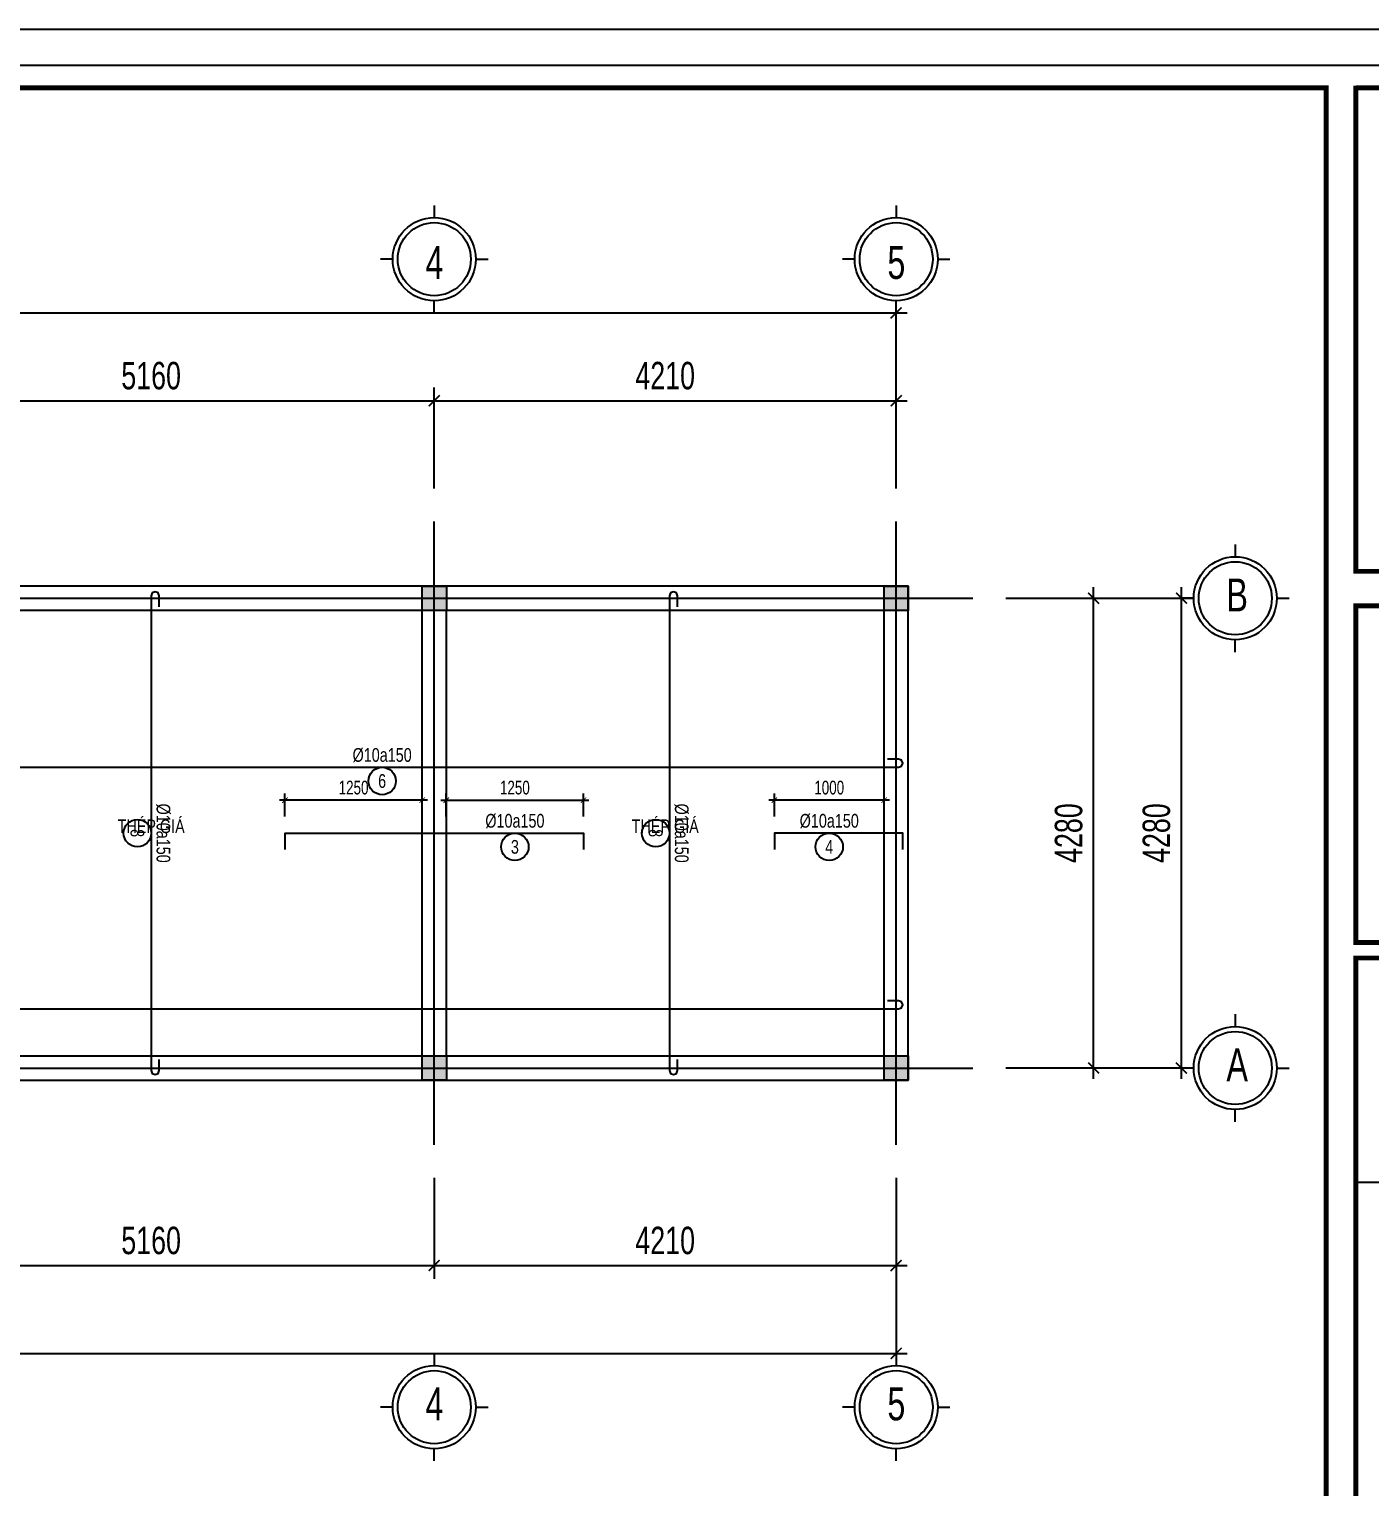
# Model space of a CAD drawing. Header units: inches. Extents: x 442278 to 842836, y -356313 to 59457.
# Drawn here: x 804497 to 816716, y -79889 to -66608 of the extents above; entities that cross this region are included whole.
import ezdxf
from ezdxf.enums import TextEntityAlignment as Align

# ---------------------------------------------------------------- set-up
doc = ezdxf.new("R2010")
doc.units = ezdxf.units.IN
doc.header["$LTSCALE"] = 250
doc.header["$MEASUREMENT"] = 0
doc.linetypes.add('CENTER', pattern=[50.8, 31.75, -6.35, 6.35, -6.35])
for name, color, linetype in [('3', 9, 'Continuous'), ('gsgsdfg', 31, 'Continuous'), ('LA.BT', 7, 'Continuous'), ('LA.DIM', 251, 'Continuous'), ('LA.KHAC', 252, 'Continuous'), ('LA.TC', 3, 'Continuous'), ('LA.TEXT', 60, 'Continuous'), ('LA.TEXT.MC', 120, 'Continuous'), ('LA.TRUC', 251, 'CENTER'), ('NETTHAY', 8, 'Continuous'), ('NTHAY', 8, 'Continuous'), ('XDIT-BT', 7, 'Continuous'), ('XDIT-MANH', 252, 'Continuous')]:
    doc.layers.add(name, color=color, linetype=linetype)
doc.styles.add('S.STEXT', font='arial.ttf', dxfattribs={"width": 0.7})
doc.styles.add('VnAvantH', font='', dxfattribs={"width": 0.7})
doc.styles.get('VnAvantH').set_extended_font_data('.VnAvantH')
doc.dimstyles.new('S.DIM100', dxfattribs={"dimtxt": 250, "dimasz": 100, "dimexe": 120, "dimexo": 0, "dimgap": 100, "dimtad": 1, "dimdec": 0, "dimzin": 13, "dimdsep": 46, "dimtxsty": 'S.STEXT', "dimblk": 'ARCHTICK', "dimblk1": 'ARCHTICK', "dimcen": 0, "dimdle": 100, "dimclrd": 251, "dimclre": 251, "dimclrt": 60, "dimadec": 0, "dimazin": 0, "dimtfac": 1, "dimtdec": 0, "dimtix": 1, "dimtmove": 2, "dimatfit": 3, "dimfxl": 1, "dimtolj": 1, "dimtzin": 13, "dimarcsym": 0})
doc.dimstyles.new('S.DIM50', dxfattribs={"dimscale": 50, "dimtxt": 2.5, "dimasz": 1, "dimexe": 1.2, "dimexo": 0, "dimgap": 1, "dimtad": 1, "dimdec": 0, "dimzin": 13, "dimdsep": 46, "dimtxsty": 'S.STEXT', "dimblk": 'ARCHTICK', "dimblk1": 'ARCHTICK', "dimcen": 0, "dimdle": 1, "dimclrd": 251, "dimclre": 251, "dimclrt": 60, "dimadec": 0, "dimazin": 0, "dimtfac": 1, "dimtdec": 0, "dimtix": 1, "dimtmove": 2, "dimatfit": 3, "dimfxl": 1, "dimtolj": 1, "dimtzin": 13, "dimarcsym": 0})

# ---------------------------------------------------------------- blocks, each defined once
blk = doc.blocks.new('KHUNG CHUAN SEICO')
at = {"layer": 'DEFPOINTS', "lineweight": -3, "ltscale": 2000}
blk.add_lwpolyline([(0, 397.16), (572.13, 397.16), (572.13, 0), (0, 0)], close=True, dxfattribs=at)
at = {"layer": 'gsgsdfg'}
blk.add_lwpolyline([(0, 397.16), (572.13, 397.16), (572.13, 0), (0, 0)], close=True, dxfattribs=at)
blk.add_lwpolyline([(0, 397.16), (572.13, 397.16), (572.13, 0), (0, 0)], close=True, dxfattribs=at)
at = {"layer": 'NETTHAY', "ltscale": 0.5}
for points, const_width in [([(26.26, 388.15), (460.75, 388.15), (460.75, 7.88), (26.26, 7.88), (26.26, 388.51)], 0.743), ([(465.32, 388.15), (562.18, 388.15), (562.18, 313.94), (465.32, 313.94), (465.32, 388.51)], 0.74), ([(465.32, 308.63), (562.18, 308.63), (562.18, 256.95), (465.32, 256.95), (465.32, 309)], 0.74), ([(465.32, 254.56), (562.18, 254.56), (562.18, 9.02), (465.32, 9.02), (465.32, 254.56)], 0.74)]:
    blk.add_lwpolyline(points, dxfattribs=dict(at, const_width=const_width))
at = {"layer": 'NTHAY', "lineweight": -3, "ltscale": 2000}
for points in [[(24.06, 391.61), (565.91, 391.61), (565.91, 5.55), (24.06, 5.55)], [(562.18, 254.56), (465.32, 254.56), (465.32, 220.15), (562.18, 220.15)]]:
    blk.add_lwpolyline(points, close=True, dxfattribs=at)
at = {"layer": 'NTHAY', "lineweight": -3, "ltscale": 2000, "const_width": 0.329}
blk.add_lwpolyline([(465.32, 308.63), (562.18, 308.63), (562.18, 256.95), (465.32, 256.95)], close=True, dxfattribs=at)
at = {"layer": '3', "ltscale": 0.5, "style": 'VnAvantH'}
for tag, height, p in [('DRAWING1', 4.75, (514.01, 46.77)), ('DRAWING2', 4.75, (514.07, 36.02)), ('DATE', 2.5, (477.02, 18.64))]:
    blk.add_attdef(tag, text='', height=height, dxfattribs=at).set_placement(p, align=Align.CENTER)
blk = doc.blocks.new('_ArchTick')
at = {"color": 0, "linetype": 'ByBlock', "const_width": 0.15}
blk.add_lwpolyline([(-0.5, -0.5), (0.5, 0.5)], dxfattribs=at)
blk = doc.blocks.new('*D809')
at = {"layer": 'DEFPOINTS', "color": 0, "transparency": 16777216}
for p in [(813399, -71793), (814199, -71793), (813399, -76073)]:
    blk.add_point(p, dxfattribs=at)
at = {"layer": 'LA.DIM', "color": 251, "lineweight": -2, "transparency": 16777216}
for p, q in [((814199, -76173), (814199, -71693)), ((813399, -71793), (814319, -71793)), ((813399, -76073), (814319, -76073))]:
    blk.add_line(p, q, dxfattribs=at)
at = {"layer": 'LA.DIM', "color": 251, "lineweight": -2, "transparency": 16777216, "xscale": 100, "yscale": 100, "zscale": 100}
for p, rotation in [((814199, -71793), 90), ((814199, -76073), 270)]:
    blk.add_blockref('_ArchTick', p, dxfattribs=dict(at, rotation=rotation))
at = {"layer": 'LA.DIM', "color": 60, "transparency": 16777216, "insert": (813972, -73933), "char_height": 250, "attachment_point": 5, "rotation": 90, "style": 'S.STEXT'}
blk.add_mtext('\\A1;4280', dxfattribs=at)
blk = doc.blocks.new('*D810')
at = {"layer": 'DEFPOINTS', "color": 0, "transparency": 16777216}
for p in [(813399, -71793), (814999, -71793), (813399, -76073)]:
    blk.add_point(p, dxfattribs=at)
at = {"layer": 'LA.DIM', "color": 251, "lineweight": -2, "transparency": 16777216}
for p, q in [((814999, -76173), (814999, -71693)), ((813399, -71793), (815119, -71793)), ((813399, -76073), (815119, -76073))]:
    blk.add_line(p, q, dxfattribs=at)
at = {"layer": 'LA.DIM', "color": 251, "lineweight": -2, "transparency": 16777216, "xscale": 100, "yscale": 100, "zscale": 100}
for p, rotation in [((814999, -71793), 90), ((814999, -76073), 270)]:
    blk.add_blockref('_ArchTick', p, dxfattribs=dict(at, rotation=rotation))
at = {"layer": 'LA.DIM', "color": 60, "transparency": 16777216, "insert": (814772, -73933), "char_height": 250, "attachment_point": 5, "rotation": 90, "style": 'S.STEXT'}
blk.add_mtext('\\A1;4280', dxfattribs=at)
blk = doc.blocks.new('*D812')
at = {"layer": 'DEFPOINTS', "color": 0, "transparency": 16777216}
for p in [(794619, -77073), (812399, -77073), (812399, -78673)]:
    blk.add_point(p, dxfattribs=at)
at = {"layer": 'LA.DIM', "color": 251, "lineweight": -2, "transparency": 16777216}
for p, q in [((794619, -77073), (794619, -78793)), ((812399, -77073), (812399, -78793)), ((794519, -78673), (812499, -78673))]:
    blk.add_line(p, q, dxfattribs=at)
at = {"layer": 'LA.DIM', "color": 251, "lineweight": -2, "transparency": 16777216, "xscale": 100, "yscale": 100, "zscale": 100, "rotation": 180}
blk.add_blockref('_ArchTick', (794619, -78673), dxfattribs=at)
at = {"layer": 'LA.DIM', "color": 251, "lineweight": -2, "transparency": 16777216, "xscale": 100, "yscale": 100, "zscale": 100}
blk.add_blockref('_ArchTick', (812399, -78673), dxfattribs=at)
at = {"layer": 'LA.DIM', "color": 60, "transparency": 16777216, "insert": (803509, -78446), "char_height": 250, "attachment_point": 5, "style": 'S.STEXT'}
blk.add_mtext('\\A1;17780', dxfattribs=at)
blk = doc.blocks.new('*D814')
at = {"layer": 'DEFPOINTS', "color": 0, "transparency": 16777216}
for p in [(812399, -69193), (794619, -70793), (812399, -70793)]:
    blk.add_point(p, dxfattribs=at)
at = {"layer": 'LA.DIM', "color": 251, "lineweight": -2, "transparency": 16777216}
for p, q in [((794519, -69193), (812499, -69193)), ((794619, -70793), (794619, -69073)), ((812399, -70793), (812399, -69073))]:
    blk.add_line(p, q, dxfattribs=at)
at = {"layer": 'LA.DIM', "color": 251, "lineweight": -2, "transparency": 16777216, "xscale": 100, "yscale": 100, "zscale": 100, "rotation": 180}
blk.add_blockref('_ArchTick', (794619, -69193), dxfattribs=at)
at = {"layer": 'LA.DIM', "color": 251, "lineweight": -2, "transparency": 16777216, "xscale": 100, "yscale": 100, "zscale": 100}
blk.add_blockref('_ArchTick', (812399, -69193), dxfattribs=at)
at = {"layer": 'LA.DIM', "color": 60, "transparency": 16777216, "insert": (803509, -68966), "char_height": 250, "attachment_point": 5, "style": 'S.STEXT'}
blk.add_mtext('\\A1;17780', dxfattribs=at)
blk = doc.blocks.new('*D816')
at = {"layer": 'DEFPOINTS', "color": 0, "transparency": 16777216}
for p in [(794619, -77073), (812399, -77073), (812399, -78673)]:
    blk.add_point(p, dxfattribs=at)
at = {"layer": 'LA.DIM', "color": 251, "lineweight": -2, "transparency": 16777216}
for p, q in [((794619, -77073), (794619, -78793)), ((812399, -77073), (812399, -78793)), ((794519, -78673), (812499, -78673))]:
    blk.add_line(p, q, dxfattribs=at)
at = {"layer": 'LA.DIM', "color": 251, "lineweight": -2, "transparency": 16777216, "xscale": 100, "yscale": 100, "zscale": 100, "rotation": 180}
blk.add_blockref('_ArchTick', (794619, -78673), dxfattribs=at)
at = {"layer": 'LA.DIM', "color": 251, "lineweight": -2, "transparency": 16777216, "xscale": 100, "yscale": 100, "zscale": 100}
blk.add_blockref('_ArchTick', (812399, -78673), dxfattribs=at)
at = {"layer": 'LA.DIM', "color": 60, "transparency": 16777216, "insert": (803509, -78446), "char_height": 250, "attachment_point": 5, "style": 'S.STEXT'}
blk.add_mtext('\\A1;17780', dxfattribs=at)
blk = doc.blocks.new('*D818')
at = {"layer": 'DEFPOINTS', "color": 0, "transparency": 16777216}
for p in [(812399, -69193), (794619, -70793), (812399, -70793)]:
    blk.add_point(p, dxfattribs=at)
at = {"layer": 'LA.DIM', "color": 251, "lineweight": -2, "transparency": 16777216}
for p, q in [((794519, -69193), (812499, -69193)), ((794619, -70793), (794619, -69073)), ((812399, -70793), (812399, -69073))]:
    blk.add_line(p, q, dxfattribs=at)
at = {"layer": 'LA.DIM', "color": 251, "lineweight": -2, "transparency": 16777216, "xscale": 100, "yscale": 100, "zscale": 100, "rotation": 180}
blk.add_blockref('_ArchTick', (794619, -69193), dxfattribs=at)
at = {"layer": 'LA.DIM', "color": 251, "lineweight": -2, "transparency": 16777216, "xscale": 100, "yscale": 100, "zscale": 100}
blk.add_blockref('_ArchTick', (812399, -69193), dxfattribs=at)
at = {"layer": 'LA.DIM', "color": 60, "transparency": 16777216, "insert": (803509, -68966), "char_height": 250, "attachment_point": 5, "style": 'S.STEXT'}
blk.add_mtext('\\A1;17780', dxfattribs=at)
blk = doc.blocks.new('*D819')
at = {"layer": 'DEFPOINTS', "color": 0, "transparency": 16777216}
for p in [(803029, -77073), (808189, -77073), (808189, -77873)]:
    blk.add_point(p, dxfattribs=at)
at = {"layer": 'LA.DIM', "color": 251, "lineweight": -2, "transparency": 16777216}
for p, q in [((803029, -77073), (803029, -77993)), ((808189, -77073), (808189, -77993)), ((802929, -77873), (808289, -77873))]:
    blk.add_line(p, q, dxfattribs=at)
at = {"layer": 'LA.DIM', "color": 251, "lineweight": -2, "transparency": 16777216, "xscale": 100, "yscale": 100, "zscale": 100, "rotation": 180}
blk.add_blockref('_ArchTick', (803029, -77873), dxfattribs=at)
at = {"layer": 'LA.DIM', "color": 251, "lineweight": -2, "transparency": 16777216, "xscale": 100, "yscale": 100, "zscale": 100}
blk.add_blockref('_ArchTick', (808189, -77873), dxfattribs=at)
at = {"layer": 'LA.DIM', "color": 60, "transparency": 16777216, "insert": (805609, -77646), "char_height": 250, "attachment_point": 5, "style": 'S.STEXT'}
blk.add_mtext('\\A1;5160', dxfattribs=at)
blk = doc.blocks.new('*D820')
at = {"layer": 'DEFPOINTS', "color": 0, "transparency": 16777216}
for p in [(794619, -77073), (812399, -77073), (812399, -78673)]:
    blk.add_point(p, dxfattribs=at)
at = {"layer": 'LA.DIM', "color": 251, "lineweight": -2, "transparency": 16777216}
for p, q in [((794619, -77073), (794619, -78793)), ((812399, -77073), (812399, -78793)), ((794519, -78673), (812499, -78673))]:
    blk.add_line(p, q, dxfattribs=at)
at = {"layer": 'LA.DIM', "color": 251, "lineweight": -2, "transparency": 16777216, "xscale": 100, "yscale": 100, "zscale": 100, "rotation": 180}
blk.add_blockref('_ArchTick', (794619, -78673), dxfattribs=at)
at = {"layer": 'LA.DIM', "color": 251, "lineweight": -2, "transparency": 16777216, "xscale": 100, "yscale": 100, "zscale": 100}
blk.add_blockref('_ArchTick', (812399, -78673), dxfattribs=at)
at = {"layer": 'LA.DIM', "color": 60, "transparency": 16777216, "insert": (803509, -78446), "char_height": 250, "attachment_point": 5, "style": 'S.STEXT'}
blk.add_mtext('\\A1;17780', dxfattribs=at)
blk = doc.blocks.new('*D821')
at = {"layer": 'DEFPOINTS', "color": 0, "transparency": 16777216}
for p in [(808189, -69993), (803029, -70793), (808189, -70793)]:
    blk.add_point(p, dxfattribs=at)
at = {"layer": 'LA.DIM', "color": 251, "lineweight": -2, "transparency": 16777216}
for p, q in [((802929, -69993), (808289, -69993)), ((803029, -70793), (803029, -69873)), ((808189, -70793), (808189, -69873))]:
    blk.add_line(p, q, dxfattribs=at)
at = {"layer": 'LA.DIM', "color": 251, "lineweight": -2, "transparency": 16777216, "xscale": 100, "yscale": 100, "zscale": 100, "rotation": 180}
blk.add_blockref('_ArchTick', (803029, -69993), dxfattribs=at)
at = {"layer": 'LA.DIM', "color": 251, "lineweight": -2, "transparency": 16777216, "xscale": 100, "yscale": 100, "zscale": 100}
blk.add_blockref('_ArchTick', (808189, -69993), dxfattribs=at)
at = {"layer": 'LA.DIM', "color": 60, "transparency": 16777216, "insert": (805609, -69766), "char_height": 250, "attachment_point": 5, "style": 'S.STEXT'}
blk.add_mtext('\\A1;5160', dxfattribs=at)
blk = doc.blocks.new('*D822')
at = {"layer": 'DEFPOINTS', "color": 0, "transparency": 16777216}
for p in [(812399, -69193), (794619, -70793), (812399, -70793)]:
    blk.add_point(p, dxfattribs=at)
at = {"layer": 'LA.DIM', "color": 251, "lineweight": -2, "transparency": 16777216}
for p, q in [((794519, -69193), (812499, -69193)), ((794619, -70793), (794619, -69073)), ((812399, -70793), (812399, -69073))]:
    blk.add_line(p, q, dxfattribs=at)
at = {"layer": 'LA.DIM', "color": 251, "lineweight": -2, "transparency": 16777216, "xscale": 100, "yscale": 100, "zscale": 100, "rotation": 180}
blk.add_blockref('_ArchTick', (794619, -69193), dxfattribs=at)
at = {"layer": 'LA.DIM', "color": 251, "lineweight": -2, "transparency": 16777216, "xscale": 100, "yscale": 100, "zscale": 100}
blk.add_blockref('_ArchTick', (812399, -69193), dxfattribs=at)
at = {"layer": 'LA.DIM', "color": 60, "transparency": 16777216, "insert": (803509, -68966), "char_height": 250, "attachment_point": 5, "style": 'S.STEXT'}
blk.add_mtext('\\A1;17780', dxfattribs=at)
blk = doc.blocks.new('*D823')
at = {"layer": 'DEFPOINTS', "color": 0, "transparency": 16777216}
for p in [(808189, -77073), (812399, -77073), (812399, -77873)]:
    blk.add_point(p, dxfattribs=at)
at = {"layer": 'LA.DIM', "color": 251, "lineweight": -2, "transparency": 16777216}
for p, q in [((808189, -77073), (808189, -77993)), ((812399, -77073), (812399, -77993)), ((808089, -77873), (812499, -77873))]:
    blk.add_line(p, q, dxfattribs=at)
at = {"layer": 'LA.DIM', "color": 251, "lineweight": -2, "transparency": 16777216, "xscale": 100, "yscale": 100, "zscale": 100, "rotation": 180}
blk.add_blockref('_ArchTick', (808189, -77873), dxfattribs=at)
at = {"layer": 'LA.DIM', "color": 251, "lineweight": -2, "transparency": 16777216, "xscale": 100, "yscale": 100, "zscale": 100}
blk.add_blockref('_ArchTick', (812399, -77873), dxfattribs=at)
at = {"layer": 'LA.DIM', "color": 60, "transparency": 16777216, "insert": (810294, -77646), "char_height": 250, "attachment_point": 5, "style": 'S.STEXT'}
blk.add_mtext('\\A1;4210', dxfattribs=at)
blk = doc.blocks.new('*D824')
at = {"layer": 'DEFPOINTS', "color": 0, "transparency": 16777216}
for p in [(794619, -77073), (812399, -77073), (812399, -78673)]:
    blk.add_point(p, dxfattribs=at)
at = {"layer": 'LA.DIM', "color": 251, "lineweight": -2, "transparency": 16777216}
for p, q in [((794619, -77073), (794619, -78793)), ((812399, -77073), (812399, -78793)), ((794519, -78673), (812499, -78673))]:
    blk.add_line(p, q, dxfattribs=at)
at = {"layer": 'LA.DIM', "color": 251, "lineweight": -2, "transparency": 16777216, "xscale": 100, "yscale": 100, "zscale": 100, "rotation": 180}
blk.add_blockref('_ArchTick', (794619, -78673), dxfattribs=at)
at = {"layer": 'LA.DIM', "color": 251, "lineweight": -2, "transparency": 16777216, "xscale": 100, "yscale": 100, "zscale": 100}
blk.add_blockref('_ArchTick', (812399, -78673), dxfattribs=at)
at = {"layer": 'LA.DIM', "color": 60, "transparency": 16777216, "insert": (803509, -78446), "char_height": 250, "attachment_point": 5, "style": 'S.STEXT'}
blk.add_mtext('\\A1;17780', dxfattribs=at)
blk = doc.blocks.new('*D825')
at = {"layer": 'DEFPOINTS', "color": 0, "transparency": 16777216}
for p in [(812399, -69993), (808189, -70793), (812399, -70793)]:
    blk.add_point(p, dxfattribs=at)
at = {"layer": 'LA.DIM', "color": 251, "lineweight": -2, "transparency": 16777216}
for p, q in [((808089, -69993), (812499, -69993)), ((808189, -70793), (808189, -69873)), ((812399, -70793), (812399, -69873))]:
    blk.add_line(p, q, dxfattribs=at)
at = {"layer": 'LA.DIM', "color": 251, "lineweight": -2, "transparency": 16777216, "xscale": 100, "yscale": 100, "zscale": 100, "rotation": 180}
blk.add_blockref('_ArchTick', (808189, -69993), dxfattribs=at)
at = {"layer": 'LA.DIM', "color": 251, "lineweight": -2, "transparency": 16777216, "xscale": 100, "yscale": 100, "zscale": 100}
blk.add_blockref('_ArchTick', (812399, -69993), dxfattribs=at)
at = {"layer": 'LA.DIM', "color": 60, "transparency": 16777216, "insert": (810294, -69766), "char_height": 250, "attachment_point": 5, "style": 'S.STEXT'}
blk.add_mtext('\\A1;4210', dxfattribs=at)
blk = doc.blocks.new('*D826')
at = {"layer": 'DEFPOINTS', "color": 0, "transparency": 16777216}
for p in [(812399, -69193), (794619, -70793), (812399, -70793)]:
    blk.add_point(p, dxfattribs=at)
at = {"layer": 'LA.DIM', "color": 251, "lineweight": -2, "transparency": 16777216}
for p, q in [((794519, -69193), (812499, -69193)), ((794619, -70793), (794619, -69073)), ((812399, -70793), (812399, -69073))]:
    blk.add_line(p, q, dxfattribs=at)
at = {"layer": 'LA.DIM', "color": 251, "lineweight": -2, "transparency": 16777216, "xscale": 100, "yscale": 100, "zscale": 100, "rotation": 180}
blk.add_blockref('_ArchTick', (794619, -69193), dxfattribs=at)
at = {"layer": 'LA.DIM', "color": 251, "lineweight": -2, "transparency": 16777216, "xscale": 100, "yscale": 100, "zscale": 100}
blk.add_blockref('_ArchTick', (812399, -69193), dxfattribs=at)
at = {"layer": 'LA.DIM', "color": 60, "transparency": 16777216, "insert": (803509, -68966), "char_height": 250, "attachment_point": 5, "style": 'S.STEXT'}
blk.add_mtext('\\A1;17780', dxfattribs=at)
blk = doc.blocks.new('*D802')
at = {"layer": 'DEFPOINTS', "color": 0, "transparency": 16777216}
for p in [(809549, -73633), (808299, -73783), (809549, -73783)]:
    blk.add_point(p, dxfattribs=at)
at = {"layer": 'LA.DIM', "color": 251, "lineweight": -2, "transparency": 16777216}
for p, q in [((808299, -73783), (808299, -73573)), ((809549, -73783), (809549, -73573)), ((808249, -73633), (809599, -73633))]:
    blk.add_line(p, q, dxfattribs=at)
at = {"layer": 'LA.DIM', "color": 251, "lineweight": -2, "transparency": 16777216, "xscale": 50, "yscale": 50, "zscale": 50, "rotation": 180}
blk.add_blockref('_ArchTick', (808299, -73633), dxfattribs=at)
at = {"layer": 'LA.DIM', "color": 251, "lineweight": -2, "transparency": 16777216, "xscale": 50, "yscale": 50, "zscale": 50}
blk.add_blockref('_ArchTick', (809549, -73633), dxfattribs=at)
at = {"layer": 'LA.DIM', "color": 60, "transparency": 16777216, "insert": (808924, -73519), "char_height": 125, "attachment_point": 5, "style": 'S.STEXT'}
blk.add_mtext('\\A1;1250', dxfattribs=at)
blk = doc.blocks.new('*D803')
at = {"layer": 'DEFPOINTS', "color": 0, "transparency": 16777216}
for p in [(806829, -73633), (806829, -73783), (808079, -73783)]:
    blk.add_point(p, dxfattribs=at)
at = {"layer": 'LA.DIM', "color": 251, "lineweight": -2, "transparency": 16777216}
for p, q in [((806829, -73783), (806829, -73573)), ((808079, -73783), (808079, -73573)), ((808129, -73633), (806779, -73633))]:
    blk.add_line(p, q, dxfattribs=at)
at = {"layer": 'LA.DIM', "color": 251, "lineweight": -2, "transparency": 16777216, "xscale": 50, "yscale": 50, "zscale": 50, "rotation": 180}
blk.add_blockref('_ArchTick', (806829, -73633), dxfattribs=at)
at = {"layer": 'LA.DIM', "color": 251, "lineweight": -2, "transparency": 16777216, "xscale": 50, "yscale": 50, "zscale": 50}
blk.add_blockref('_ArchTick', (808079, -73633), dxfattribs=at)
at = {"layer": 'LA.DIM', "color": 60, "transparency": 16777216, "insert": (807454, -73519), "char_height": 125, "attachment_point": 5, "style": 'S.STEXT'}
blk.add_mtext('\\A1;1250', dxfattribs=at)
blk = doc.blocks.new('*D806')
at = {"layer": 'DEFPOINTS', "color": 0, "transparency": 16777216}
for p in [(811289, -73633), (811289, -73783), (812289, -73783)]:
    blk.add_point(p, dxfattribs=at)
at = {"layer": 'LA.DIM', "color": 251, "lineweight": -2, "transparency": 16777216}
for p, q in [((811289, -73783), (811289, -73573)), ((812289, -73783), (812289, -73573)), ((812339, -73633), (811239, -73633))]:
    blk.add_line(p, q, dxfattribs=at)
at = {"layer": 'LA.DIM', "color": 251, "lineweight": -2, "transparency": 16777216, "xscale": 50, "yscale": 50, "zscale": 50, "rotation": 180}
blk.add_blockref('_ArchTick', (811289, -73633), dxfattribs=at)
at = {"layer": 'LA.DIM', "color": 251, "lineweight": -2, "transparency": 16777216, "xscale": 50, "yscale": 50, "zscale": 50}
blk.add_blockref('_ArchTick', (812289, -73633), dxfattribs=at)
at = {"layer": 'LA.DIM', "color": 60, "transparency": 16777216, "insert": (811789, -73519), "char_height": 125, "attachment_point": 5, "style": 'S.STEXT'}
blk.add_mtext('\\A1;1000', dxfattribs=at)

msp = doc.modelspace()

# ---------------------------------------------------------------- hatches: boundary and pattern name
at = {"layer": 'LA.KHAC'}
for points in [[(808079.68, -71903.14), (808079.68, -71683.14), (808299.68, -71683.14), (808299.68, -71903.14)], [(812289.68, -71903.14), (812289.68, -71683.14), (812509.68, -71683.14), (812509.68, -71903.14)], [(808079.68, -76183.14), (808079.68, -75963.14), (808299.68, -75963.14), (808299.68, -76183.14)], [(812289.68, -76183.14), (812289.68, -75963.14), (812509.68, -75963.14), (812509.68, -76183.14)]]:
    msp.add_hatch(color=256, dxfattribs=at).paths.add_polyline_path(points, flags=16)

# ---------------------------------------------------------------- linework, layer by layer
at = {"layer": 'LA.BT'}
for points in [[(808079.68, -71903.14), (808079.68, -71683.14), (808299.68, -71683.14), (808299.68, -71903.14)], [(812289.68, -71903.14), (812289.68, -71683.14), (812509.68, -71683.14), (812509.68, -71903.14)], [(808079.68, -76183.14), (808079.68, -75963.14), (808299.68, -75963.14), (808299.68, -76183.14)], [(812289.68, -76183.14), (812289.68, -75963.14), (812509.68, -75963.14), (812509.68, -76183.14)]]:
    msp.add_lwpolyline(points, close=True, dxfattribs=at)
at = {"layer": 'LA.TC'}
for points in [[(805683.29, -71871.21), (805683.29, -71771.21), (805672.54, -71744.42), (805646.08, -71733.14), (805619.56, -71744.12), (805608.58, -71770.64), (805608.58, -76095.64), (805619.56, -76122.16), (805646.08, -76133.14), (805672.54, -76121.87), (805683.29, -76095.08), (805683.29, -75995.08)], [(810407.18, -71871.21), (810407.18, -71771.21), (810396.42, -71744.42), (810369.97, -71733.14), (810343.45, -71744.12), (810332.47, -71770.64), (810332.47, -76095.64), (810343.45, -76122.16), (810369.97, -76133.14), (810396.42, -76121.87), (810407.18, -76095.08), (810407.18, -75995.08)], [(803107.42, -73258.43), (803007.42, -73258.43), (802980.62, -73269.19), (802969.35, -73295.64), (802980.33, -73322.16), (803006.85, -73333.14), (812421.85, -73333.14), (812448.37, -73322.16), (812459.35, -73295.64), (812448.07, -73269.19), (812421.28, -73258.43), (812321.28, -73258.43)], [(806829.35, -74083.14), (806829.35, -73933.14), (809549.35, -73933.14), (809549.35, -74083.14)], [(812459.35, -74083.14), (812459.35, -73933.14), (811289.35, -73933.14), (811289.35, -74083.14)], [(793497.42, -75460.67), (793397.42, -75460.67), (793370.62, -75471.43), (793359.35, -75497.88), (793370.33, -75524.4), (793396.85, -75535.38), (812421.85, -75535.38), (812448.37, -75524.4), (812459.35, -75497.88), (812448.07, -75471.43), (812421.28, -75460.67), (812321.28, -75460.67)]]:
    msp.add_lwpolyline(points, dxfattribs=at)
at = {"layer": 'LA.TEXT.MC', "color": 252}
for centre in [(807714.35, -73458.14), (805483.58, -73933.14), (810207.47, -73933.14), (808924.35, -74058.14), (811789.35, -74058.14)]:
    msp.add_circle(centre, 125, dxfattribs=at)
at = {"layer": 'LA.TRUC', "ltscale": 30}
for p, q in [((808189.35, -76773.14), (808189.35, -71093.14)), ((812399.35, -76773.14), (812399.35, -71093.14)), ((793919.35, -71793.14), (813099.35, -71793.14)), ((793919.35, -76073.14), (813099.35, -76073.14))]:
    msp.add_line(p, q, dxfattribs=at)
at = {"layer": 'XDIT-BT'}
for p, q in [((812509.35, -71683.14), (793309.35, -71683.14)), ((812509.35, -76183.14), (812509.35, -71683.14)), ((808079.35, -71903.14), (803139.35, -71903.14)), ((808079.35, -75963.14), (808079.35, -71903.14)), ((812289.35, -71903.14), (808299.35, -71903.14)), ((808299.35, -71903.14), (808299.35, -75963.14)), ((812289.35, -75963.14), (812289.35, -71903.14)), ((803139.35, -75963.14), (808079.35, -75963.14)), ((808299.35, -75963.14), (812289.35, -75963.14)), ((794509.35, -76183.14), (812509.35, -76183.14))]:
    msp.add_line(p, q, dxfattribs=at)
at = {"layer": 'XDIT-BT', "linetype": 'Continuous'}
for centre in [(808189.35, -68703.37), (812399.35, -68703.37), (815489.57, -71793.14), (815489.57, -76073.14), (808189.35, -79163.37), (812399.35, -79163.37)]:
    msp.add_circle(centre, 332.64, dxfattribs=at)
at = {"layer": 'XDIT-MANH', "linetype": 'Continuous'}
for p, q in [((808189.35, -68213.14), (808189.35, -68325.09)), ((812399.35, -68213.14), (812399.35, -68325.09)), ((807811.07, -68703.37), (807699.13, -68703.37)), ((808567.63, -68703.37), (808679.57, -68703.37)), ((812021.07, -68703.37), (811909.13, -68703.37)), ((812777.63, -68703.37), (812889.57, -68703.37)), ((808189.35, -69193.59), (808189.35, -69081.64)), ((812399.35, -69193.59), (812399.35, -69081.64)), ((815489.57, -71302.92), (815489.57, -71414.87)), ((815111.29, -71793.14), (814999.35, -71793.14)), ((815867.85, -71793.14), (815979.79, -71793.14)), ((815489.57, -72283.37), (815489.57, -72171.42)), ((815489.57, -75582.92), (815489.57, -75694.87)), ((815111.29, -76073.14), (814999.35, -76073.14)), ((815867.85, -76073.14), (815979.79, -76073.14)), ((815489.57, -76563.37), (815489.57, -76451.42)), ((808189.35, -78673.14), (808189.35, -78785.09)), ((812399.35, -78673.14), (812399.35, -78785.09)), ((807811.07, -79163.37), (807699.13, -79163.37)), ((808567.63, -79163.37), (808679.57, -79163.37)), ((812021.07, -79163.37), (811909.13, -79163.37)), ((812777.63, -79163.37), (812889.57, -79163.37)), ((808189.35, -79653.59), (808189.35, -79541.64)), ((812399.35, -79653.59), (812399.35, -79541.64))]:
    msp.add_line(p, q, dxfattribs=at)
for centre in [(808189.35, -68703.37), (812399.35, -68703.37), (815489.57, -71793.14), (815489.57, -76073.14), (808189.35, -79163.37), (812399.35, -79163.37)]:
    msp.add_circle(centre, 378.28, dxfattribs=at)

# ---------------------------------------------------------------- block references
at = {"layer": 'LA.DIM', "xscale": 59.35300561240523, "yscale": 59.35300561205079, "zscale": 59.35300561188299}
msp.add_blockref('KHUNG CHUAN SEICO', (788970.47, -90180.34), dxfattribs=at)

# ---------------------------------------------------------------- texts
at = {"layer": 'LA.KHAC', "style": 'S.STEXT', "width": 0.75}
for p in [(805609.35, -73933.14), (810294.35, -73933.14)]:
    msp.add_text('THÉP GIÁ', height=125, dxfattribs=at).set_placement(p, align=Align.CENTER)
at = {"layer": 'LA.TEXT', "style": 'S.STEXT', "width": 0.7}
for s, p in [('4', (808109.35, -68883.14)), ('5', (812319.35, -68883.14)), ('B', (815409.35, -71913.14)), ('A', (815409.35, -76193.14)), ('4', (808109.35, -79283.14)), ('5', (812319.35, -79283.14))]:
    msp.add_text(s, height=300, dxfattribs=at).set_placement(p)
at = {"layer": 'LA.TEXT', "style": 'S.STEXT', "width": 0.75}
for p in [(807714.35, -73283.14), (808924.35, -73883.14), (811789.35, -73883.14)]:
    msp.add_text('%%C10a150', height=125, dxfattribs=at).set_placement(p, align=Align.CENTER)
for p in [(805658.58, -73933.14), (810382.47, -73933.14)]:
    msp.add_text('%%C10a150', height=125, rotation=270, dxfattribs=at).set_placement(p, align=Align.CENTER)
at = {"layer": 'LA.TEXT.MC', "style": 'S.STEXT', "width": 0.75}
for s, p in [('6', (807714.35, -73458.14)), ('3', (808924.35, -74058.14)), ('4', (811789.35, -74058.14))]:
    msp.add_text(s, height=125, dxfattribs=at).set_placement(p, align=Align.MIDDLE_CENTER)
for p in [(805483.58, -73933.14), (810207.47, -73933.14)]:
    msp.add_text('8', height=125, rotation=270, dxfattribs=at).set_placement(p, align=Align.MIDDLE_CENTER)

# ---------------------------------------------------------------- dimensions: what is measured, and where the dimension line sits
at = {"layer": 'LA.DIM'}
for base, p1, p2, picture, middle in [((812399.35, -69193.14), (794619.35, -70793.14), (812399.35, -70793.14), '*D814', (803509.35, -68965.5)), ((812399.35, -69193.14), (794619.35, -70793.14), (812399.35, -70793.14), '*D818', (803509.35, -68965.5)), ((812399.35, -69193.14), (794619.35, -70793.14), (812399.35, -70793.14), '*D822', (803509.35, -68965.5)), ((812399.35, -69193.14), (794619.35, -70793.14), (812399.35, -70793.14), '*D826', (803509.35, -68965.5)), ((808189.35, -69993.14), (803029.35, -70793.14), (808189.35, -70793.14), '*D821', (805609.35, -69765.5)), ((812399.35, -69993.14), (808189.35, -70793.14), (812399.35, -70793.14), '*D825', (810294.35, -69765.5)), ((812399.35, -78673.14), (794619.35, -77073.14), (812399.35, -77073.14), '*D812', (803509.35, -78445.5)), ((812399.35, -78673.14), (794619.35, -77073.14), (812399.35, -77073.14), '*D816', (803509.35, -78445.5)), ((812399.35, -78673.14), (794619.35, -77073.14), (812399.35, -77073.14), '*D820', (803509.35, -78445.5)), ((812399.35, -78673.14), (794619.35, -77073.14), (812399.35, -77073.14), '*D824', (803509.35, -78445.5)), ((808189.35, -77873.14), (803029.35, -77073.14), (808189.35, -77073.14), '*D819', (805609.35, -77645.5)), ((812399.35, -77873.14), (808189.35, -77073.14), (812399.35, -77073.14), '*D823', (810294.35, -77645.5))]:
    dim = msp.add_linear_dim(base=base, p1=p1, p2=p2, dimstyle='S.DIM100', dxfattribs=at)
    dim.commit()
    dim.dimension.update_dxf_attribs({"geometry": picture, "text_midpoint": middle})
for base, picture, middle in [((814199.35, -71793.14), '*D809', (813971.7, -73933.14)), ((814999.35, -71793.14), '*D810', (814771.7, -73933.14))]:
    dim = msp.add_linear_dim(base=base, p1=(813399.35, -76073.14), p2=(813399.35, -71793.14), angle=90, dimstyle='S.DIM100', dxfattribs=at)
    dim.commit()
    dim.dimension.update_dxf_attribs({"geometry": picture, "text_midpoint": middle})
for p1, p2, distance, picture, middle in [((808079.35, -73783.14), (806829.35, -73783.14), -150, '*D803', (807454.35, -73519.32)), ((808299.35, -73783.14), (809549.35, -73783.14), 150, '*D802', (808924.35, -73519.32)), ((812289.35, -73783.14), (811289.35, -73783.14), -150, '*D806', (811789.35, -73519.32))]:
    dim = msp.add_aligned_dim(p1=p1, p2=p2, distance=distance, dimstyle='S.DIM50', dxfattribs=at)
    dim.commit()
    dim.dimension.update_dxf_attribs({"geometry": picture, "text_midpoint": middle})

doc.saveas('drawing.dxf')
